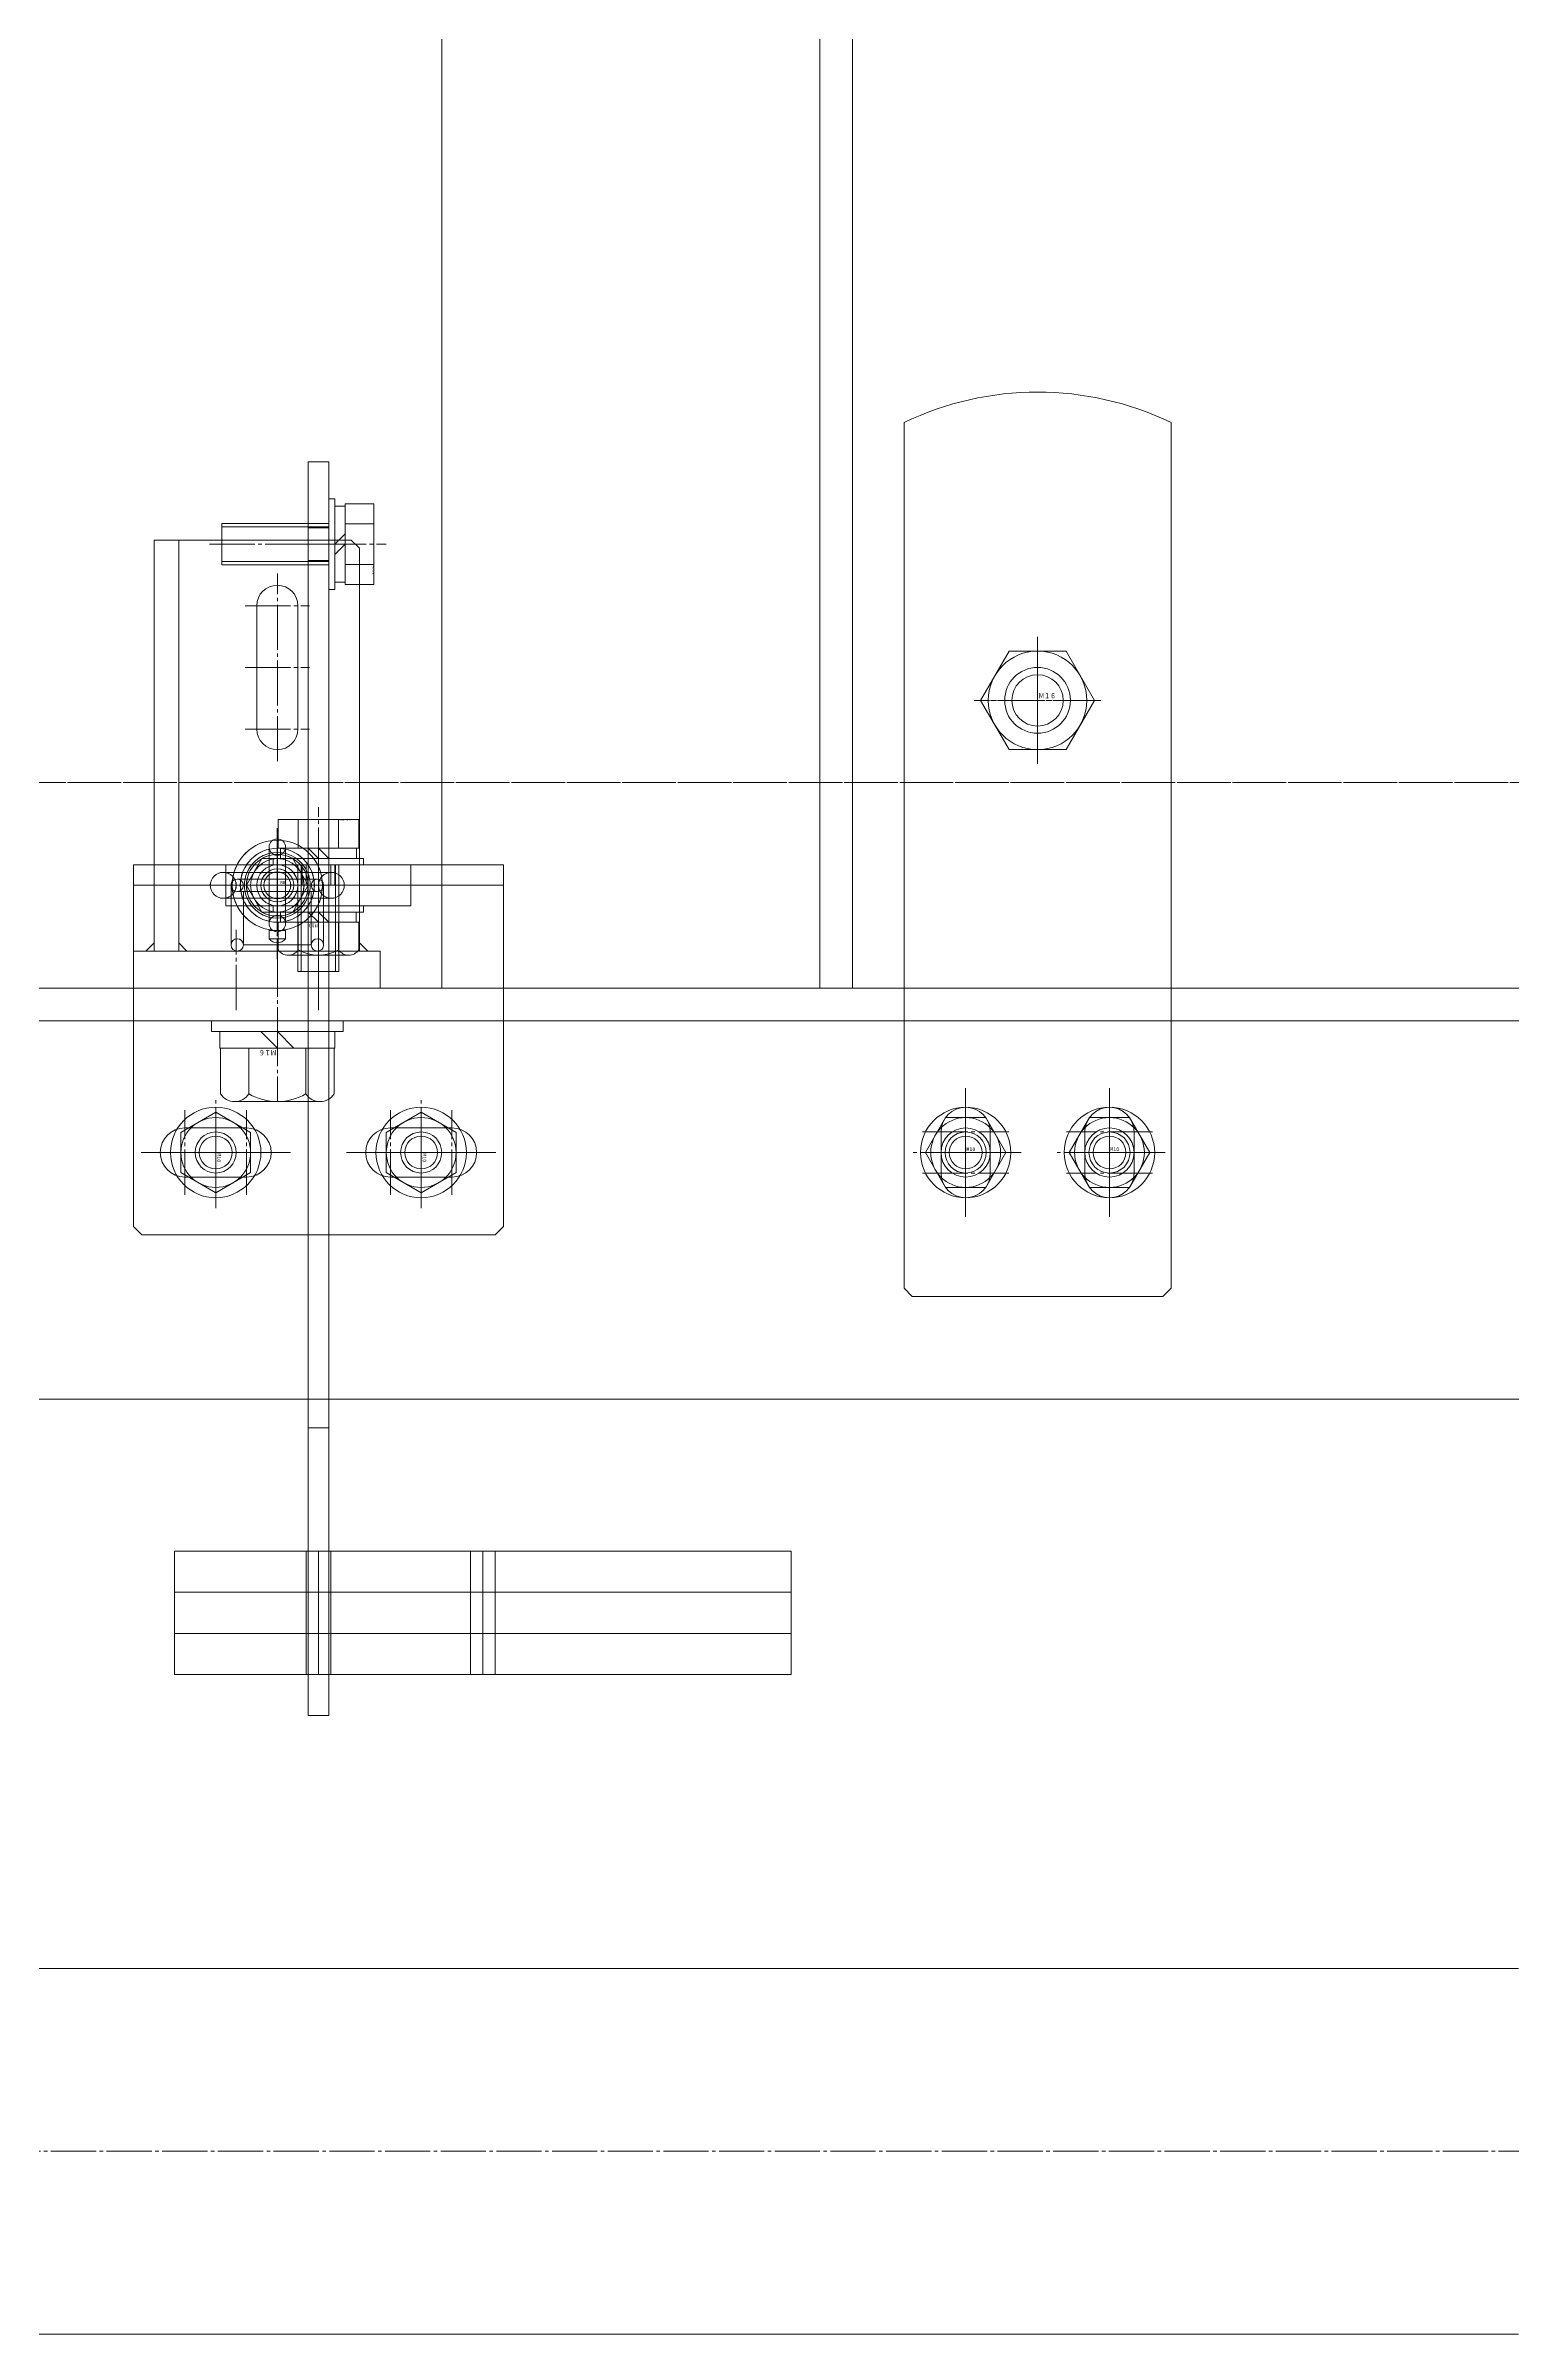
# Model space of a CAD drawing. Units: millimetres at full size. Extents: x -21196 to 21204, y -11807 to 11807.
# Drawn here: x -7431 to -7074, y -3758 to -3201 of the extents above; entities that cross this region are included whole.
import ezdxf
from ezdxf.enums import TextEntityAlignment as Align

# ---------------------------------------------------------------- set-up
doc = ezdxf.new("R2010")
doc.units = ezdxf.units.MM
doc.header["$LTSCALE"] = 0.5
doc.linetypes.add('USER3', pattern=[26.999999, 20.299999, -1.7, 0.8, -1.7, 0.8, -1.7])
doc.linetypes.add('USER4', pattern=[27.1, 22, -1.7, 1.7, -1.7])
doc.layers.add('1-0_設備-5(241129配置図菊池追記(立面図).jww)(機器配置図 260128.dwg)', color=7, linetype='Continuous', lineweight=9)
doc.styles.add('ＭＳ ゴシック', font='')
doc.styles.get('ＭＳ ゴシック').set_extended_font_data('MS Gothic')

msp = doc.modelspace()

# ---------------------------------------------------------------- linework, layer by layer
at = {"layer": '1-0_設備-5(241129配置図菊池追記(立面図).jww)(機器配置図 260128.dwg)'}
for p, q in [((-7242.5215, -3430.1471), (-7242.5215, -1430.1471)), ((-7222.0215, -3292.5546), (-7222.0215, -3380.1471)), ((-7157.0215, -3380.1471), (-7157.0215, -3292.5546)), ((-7360.5215, -3311.1472), (-7362.0215, -3311.1472)), ((-7362.0215, -3311.1472), (-7362.0215, -3333.1472)), ((-7360.5215, -3311.1472), (-7360.5215, -3333.1472)), ((-7358.0215, -3331.9621), (-7358.0215, -3312.3322)), ((-7358.0215, -3312.3322), (-7351.0215, -3312.3322)), ((-7351.0215, -3312.3322), (-7351.0215, -3331.9621)), ((-7388.0215, -3317.1472), (-7362.0215, -3317.1472)), ((-7388.0215, -3317.1472), (-7388.0215, -3327.1472)), ((-7388.0215, -3317.9592), (-7362.0215, -3317.9592)), ((-7362.0215, -3317.1472), (-7367.0215, -3317.1472)), ((-7362.0215, -3318.1472), (-7367.0215, -3318.1472)), ((-7358.0215, -3312.8972), (-7360.5215, -3312.8972)), ((-7358.0215, -3317.2397), (-7351.0215, -3317.2397)), ((-7398.5215, -3321.1471), (-7398.5215, -3421.1471)), ((-7360.5215, -3322.1472), (-7358.0215, -3319.6472)), ((-7358.0215, -3322.1472), (-7360.5215, -3324.6472)), ((-7388.0215, -3326.3352), (-7362.0215, -3326.3352)), ((-7388.0215, -3327.1472), (-7362.0215, -3327.1472)), ((-7362.0215, -3326.1472), (-7367.0215, -3326.1472)), ((-7362.0215, -3327.1472), (-7367.0215, -3327.1472)), ((-7358.0215, -3327.0546), (-7351.0215, -3327.0546)), ((-7362.0215, -3333.1472), (-7360.5215, -3333.1472)), ((-7360.5215, -3331.3972), (-7358.0215, -3331.3972)), ((-7358.0215, -3331.9621), (-7351.0215, -3331.9621)), ((-7379.5215, -3337.1438), (-7379.5215, -3367.1438)), ((-7369.5215, -3367.1438), (-7369.5215, -3337.1438)), ((-7175.6715, -3360.1471), (-7182.5965, -3348.1531)), ((-7203.3715, -3360.1471), (-7196.4465, -3372.1411)), ((-7182.5965, -3372.1411), (-7175.6715, -3360.1471)), ((-7196.4465, -3372.1411), (-7182.5965, -3372.1411)), ((-7374.3365, -3389.1471), (-7354.7066, -3389.1471)), ((-7374.3365, -3396.1471), (-7374.3365, -3389.1471)), ((-7369.429, -3396.1471), (-7369.429, -3389.1471)), ((-7359.6141, -3396.1471), (-7359.6141, -3389.1471)), ((-7354.7066, -3396.1471), (-7354.7066, -3389.1471)), ((-7376.5366, -3414.4472), (-7376.5366, -3395.8471)), ((-7376.5215, -3414.4472), (-7376.5215, -3395.8471)), ((-7354.7066, -3396.1471), (-7374.3365, -3396.1471)), ((-7373.7715, -3396.1471), (-7373.7715, -3398.6471)), ((-7372.5366, -3414.4472), (-7372.5366, -3395.8471)), ((-7372.5215, -3414.4472), (-7372.5215, -3395.8471)), ((-7364.5215, -3398.6471), (-7367.0215, -3396.1471)), ((-7364.5215, -3396.1471), (-7362.0215, -3398.6471)), ((-7355.2715, -3398.6471), (-7355.2715, -3396.1471)), ((-7319.5215, -3400.1471), (-7409.5215, -3400.1471)), ((-7387.0215, -3400.1471), (-7387.0215, -3405.1471)), ((-7378.2866, -3398.6521), (-7382.0366, -3405.1471)), ((-7378.2715, -3398.6521), (-7382.0215, -3405.1471)), ((-7370.7866, -3398.6521), (-7378.2866, -3398.6521)), ((-7370.7866, -3398.6521), (-7378.2866, -3398.6521)), ((-7370.7715, -3398.6521), (-7378.2715, -3398.6521)), ((-7370.7715, -3398.6521), (-7378.2715, -3398.6521)), ((-7375.5215, -3398.6471), (-7353.5215, -3398.6471)), ((-7375.5215, -3398.6471), (-7375.5215, -3400.1471)), ((-7375.5215, -3400.1471), (-7353.5215, -3400.1471)), ((-7367.0366, -3405.1471), (-7370.7866, -3398.6521)), ((-7367.0215, -3405.1471), (-7370.7715, -3398.6521)), ((-7369.5215, -3426.1471), (-7369.5215, -3400.1471)), ((-7369.5215, -3405.1471), (-7369.5215, -3400.1471)), ((-7368.7095, -3426.1471), (-7368.7095, -3400.1471)), ((-7368.5215, -3405.1471), (-7368.5215, -3400.1471)), ((-7367.5215, -3400.1471), (-7367.5215, -3405.1471)), ((-7361.5215, -3400.1471), (-7361.5215, -3405.1471)), ((-7360.5215, -3405.1471), (-7360.5215, -3400.1471)), ((-7360.3335, -3426.1471), (-7360.3335, -3400.1471)), ((-7359.5215, -3426.1471), (-7359.5215, -3400.1471)), ((-7359.5215, -3405.1471), (-7359.5215, -3400.1471)), ((-7353.5215, -3400.1471), (-7353.5215, -3398.6471)), ((-7342.0215, -3405.1471), (-7342.0215, -3400.1471)), ((-7319.5215, -3405.1471), (-7409.5215, -3405.1471)), ((-7387.6854, -3401.9971), (-7361.3879, -3401.9971)), ((-7387.6703, -3401.9971), (-7361.3728, -3401.9971)), ((-7385.7866, -3419.6608), (-7385.7866, -3405.1471)), ((-7385.7715, -3419.6608), (-7385.7715, -3405.1471)), ((-7384.3049, -3403.6471), (-7381.8851, -3403.6471)), ((-7384.2897, -3403.6471), (-7381.87, -3403.6471)), ((-7364.7866, -3403.6471), (-7384.2866, -3403.6471)), ((-7364.7866, -3406.6471), (-7384.2866, -3406.6471)), ((-7364.7715, -3403.6471), (-7384.2715, -3403.6471)), ((-7364.7715, -3406.6471), (-7384.2715, -3406.6471)), ((-7382.0366, -3405.1471), (-7378.2866, -3411.6421)), ((-7382.0215, -3405.1471), (-7378.2715, -3411.6421)), ((-7376.5366, -3405.1471), (-7372.5366, -3405.1471)), ((-7376.5215, -3405.1471), (-7372.5215, -3405.1471)), ((-7370.7866, -3411.6421), (-7367.0366, -3405.1471)), ((-7370.7715, -3411.6421), (-7367.0215, -3405.1471)), ((-7364.7684, -3403.6471), (-7367.1882, -3403.6471)), ((-7364.7533, -3403.6471), (-7367.1731, -3403.6471)), ((-7363.2866, -3419.6608), (-7363.2866, -3405.1471)), ((-7363.2715, -3419.6608), (-7363.2715, -3405.1471)), ((-7387.6854, -3408.2971), (-7361.3879, -3408.2971)), ((-7387.6703, -3408.2971), (-7361.3728, -3408.2971)), ((-7378.2866, -3411.6421), (-7370.7866, -3411.6421)), ((-7378.2866, -3411.6421), (-7370.7866, -3411.6421)), ((-7378.2715, -3411.6421), (-7370.7715, -3411.6421)), ((-7378.2715, -3411.6421), (-7370.7715, -3411.6421)), ((-7373.7215, -3414.1471), (-7373.7215, -3411.6471)), ((-7364.5215, -3414.1471), (-7367.0215, -3411.6471)), ((-7364.5215, -3411.6471), (-7362.0215, -3414.1471)), ((-7355.3215, -3411.6471), (-7355.3215, -3414.1471)), ((-7354.7215, -3414.1471), (-7374.3215, -3414.1471)), ((-7374.3215, -3420.8341), (-7374.3215, -3414.1471)), ((-7369.4215, -3420.8341), (-7369.4215, -3414.1471)), ((-7359.6215, -3414.1471), (-7359.6215, -3420.8341)), ((-7354.7215, -3414.1471), (-7354.7215, -3420.8341)), ((-7366.2866, -3419.6608), (-7382.7866, -3419.6608)), ((-7366.2715, -3419.6608), (-7382.7715, -3419.6608)), ((-7374.5215, -3430.1471), (-7374.5215, -3421.1471)), ((-7357.1715, -3422.1471), (-7371.8715, -3422.1471)), ((-7369.5215, -3426.1471), (-7359.5215, -3426.1471)), ((-9209.5215, -3438.1471), (-6709.5215, -3438.1471)), ((-9209.5215, -3438.1471), (-6709.5215, -3438.1471)), ((-9209.5215, -3438.1471), (-6709.5215, -3438.1471)), ((-7388.5216, -3444.7471), (-7388.5216, -3440.7471)), ((-7388.3716, -3444.7471), (-7388.3716, -3455.8911)), ((-7381.4466, -3455.8911), (-7381.4466, -3444.7471)), ((-7374.5216, -3444.7471), (-7378.5216, -3440.7471)), ((-7370.5216, -3444.7471), (-7374.5216, -3440.7471)), ((-7367.5966, -3444.7471), (-7367.5966, -3455.8911)), ((-7360.6716, -3455.8911), (-7360.6716, -3444.7471)), ((-7381.0345, -3465.2471), (-7389.5215, -3460.3471)), ((-7364.1346, -3457.7471), (-7384.9086, -3457.7471)), ((-7331.0345, -3465.2471), (-7339.5215, -3460.3471)), ((-7211.9215, -3461.6601), (-7216.8215, -3470.1471)), ((-7211.9215, -3461.6601), (-7202.1215, -3461.6601)), ((-7176.9215, -3461.6601), (-7181.8215, -3470.1471)), ((-7176.9215, -3461.6601), (-7167.1215, -3461.6601)), ((-7382.0215, -3464.1471), (-7397.0215, -3464.1471)), ((-7381.0345, -3465.2471), (-7381.0345, -3475.0471)), ((-7347.0215, -3464.1471), (-7332.0215, -3464.1471)), ((-7331.0345, -3465.2471), (-7331.0345, -3475.0471)), ((-7213.0215, -3475.1471), (-7213.0215, -3465.1471)), ((-7201.0215, -3465.1471), (-7201.0215, -3475.1471)), ((-7178.0215, -3465.1471), (-7178.0215, -3475.1471)), ((-7166.0215, -3475.1471), (-7166.0215, -3465.1471)), ((-7397.0215, -3476.1471), (-7382.0215, -3476.1471)), ((-7332.0215, -3476.1471), (-7347.0215, -3476.1471)), ((-7362.0215, -3537.1472), (-7367.0215, -3537.1472)), ((-7367.5215, -3567.1472), (-7367.5215, -3577.1472)), ((-7364.5215, -3567.1472), (-7364.5215, -3577.1472)), ((-7361.5215, -3567.1472), (-7361.5215, -3577.1472)), ((-7327.5215, -3567.1472), (-7327.5215, -3577.1472)), ((-7324.5215, -3567.1472), (-7324.5215, -3577.1472)), ((-7321.5215, -3567.1472), (-7321.5215, -3577.1472)), ((-7367.5215, -3577.1472), (-7367.5215, -3587.1472)), ((-7364.5215, -3577.1472), (-7364.5215, -3587.1472)), ((-7361.5215, -3577.1472), (-7361.5215, -3587.1472)), ((-7327.5215, -3577.1472), (-7327.5215, -3587.1472)), ((-7324.5215, -3577.1472), (-7324.5215, -3587.1472)), ((-7321.5215, -3577.1472), (-7321.5215, -3587.1472)), ((-7367.5215, -3587.1472), (-7367.5215, -3597.1472)), ((-7364.5215, -3587.1472), (-7364.5215, -3597.1472)), ((-7361.5215, -3587.1472), (-7361.5215, -3597.1472)), ((-7327.5215, -3587.1472), (-7327.5215, -3597.1472)), ((-7324.5215, -3587.1472), (-7324.5215, -3597.1472)), ((-7321.5215, -3587.1472), (-7321.5215, -3597.1472)), ((-7362.0215, -3597.1472), (-7367.0215, -3597.1472)), ((-7461.7125, -3668.6471), (-7072.5215, -3668.6471)), ((-7461.7125, -3757.6471), (-7072.5215, -3757.6471))]:
    msp.add_line(p, q, dxfattribs=at)
at = {"layer": '1-0_設備-5(241129配置図菊池追記(立面図).jww)(機器配置図 260128.dwg)', "linetype": 'USER4'}
for p, q in [((-7391.0215, -3322.1472), (-7348.0215, -3322.1472)), ((-7357.9357, -3322.1472), (-7371.1073, -3322.1472)), ((-7374.5215, -3374.9683), (-7374.5215, -3329.3193)), ((-7382.3461, -3337.1471), (-7366.697, -3337.1471)), ((-7189.5215, -3375.5635), (-7189.5215, -3344.7308)), ((-7189.5215, -3345.3342), (-7189.5215, -3374.9601)), ((-7382.3461, -3352.1471), (-7366.697, -3352.1471)), ((-7174.1052, -3360.1471), (-7204.9379, -3360.1471)), ((-7174.7085, -3360.1471), (-7204.3345, -3360.1471)), ((-7382.3461, -3367.1438), (-7366.697, -3367.1438)), ((-7364.5215, -3429.1471), (-7364.5215, -3386.1471)), ((-7374.5366, -3391.2591), (-7374.5366, -3423.0815)), ((-7374.5366, -3416.0154), (-7374.5366, -3394.2789)), ((-7374.5366, -3415.154), (-7374.5366, -3395.1403)), ((-7374.5215, -3391.2591), (-7374.5215, -3423.0815)), ((-7374.5215, -3416.0154), (-7374.5215, -3394.2789)), ((-7374.5215, -3415.154), (-7374.5215, -3395.1403)), ((-7364.5215, -3409.2329), (-7364.5215, -3396.0614)), ((-7364.5215, -3400.6097), (-7364.5215, -3414.703)), ((-7392.6255, -3405.1471), (-7356.4477, -3405.1471)), ((-7392.6104, -3405.1471), (-7356.4326, -3405.1471)), ((-7389.4121, -3405.1471), (-7359.6612, -3405.1471)), ((-7389.397, -3405.1471), (-7359.6461, -3405.1471)), ((-7363.6684, -3405.1471), (-7385.4049, -3405.1471)), ((-7363.6533, -3405.1471), (-7385.3898, -3405.1471)), ((-7364.5215, -3422.1471), (-7364.5215, -3410.1471)), ((-7384.5215, -3435.5143), (-7384.5215, -3415.9641)), ((-7364.5215, -3435.5143), (-7364.5215, -3415.9641)), ((-7374.5215, -3421.2743), (-7374.5215, -3447.3797)), ((-7374.5216, -3438.1471), (-7374.5216, -3457.7471)), ((-7389.5215, -3483.6594), (-7389.5215, -3456.6349)), ((-7339.5215, -3483.6594), (-7339.5215, -3456.6349)), ((-7207.0215, -3454.4708), (-7207.0215, -3485.8235)), ((-7207.0215, -3483.6594), (-7207.0215, -3456.6349)), ((-7172.0215, -3454.4708), (-7172.0215, -3485.8235)), ((-7172.0215, -3483.6594), (-7172.0215, -3456.6349)), ((-7397.0215, -3480.419), (-7397.0215, -3459.8753)), ((-7389.5215, -3480.419), (-7389.5215, -3459.8753)), ((-7382.0215, -3480.419), (-7382.0215, -3459.8753)), ((-7347.0215, -3480.419), (-7347.0215, -3459.8753)), ((-7339.5215, -3480.419), (-7339.5215, -3459.8753)), ((-7332.0215, -3480.419), (-7332.0215, -3459.8753)), ((-7207.0215, -3479.4882), (-7207.0215, -3460.8061)), ((-7172.0215, -3479.4882), (-7172.0215, -3460.8061)), ((-7217.521, -3465.1471), (-7196.5221, -3465.1471)), ((-7161.5221, -3465.1471), (-7182.521, -3465.1471)), ((-7371.3448, -3470.1471), (-7407.6983, -3470.1471)), ((-7403.0338, -3470.1471), (-7376.0093, -3470.1471)), ((-7357.6983, -3470.1471), (-7321.3448, -3470.1471)), ((-7353.0338, -3470.1471), (-7326.0093, -3470.1471)), ((-7193.5093, -3470.1471), (-7220.5338, -3470.1471)), ((-7217.521, -3470.1471), (-7196.5221, -3470.1471)), ((-7197.6805, -3470.1472), (-7216.3626, -3470.1472)), ((-7158.5093, -3470.1471), (-7185.5338, -3470.1471)), ((-7161.5221, -3470.1471), (-7182.521, -3470.1471)), ((-7162.6805, -3470.1471), (-7181.3626, -3470.1471)), ((-7217.521, -3475.1471), (-7196.5221, -3475.1471)), ((-7161.5221, -3475.1471), (-7182.521, -3475.1471)), ((-6849.5215, -3713.1471), (-7461.7125, -3713.1471))]:
    msp.add_line(p, q, dxfattribs=at)
at = {"layer": '1-0_設備-5(241129配置図菊池追記(立面図).jww)(機器配置図 260128.dwg)'}
for points in [[(-7234.5215, -1430.1471), (-7334.5215, -1430.1471), (-7334.5215, -3430.1471), (-7234.5215, -3430.1471)], [(-7367.0215, -3302.1472), (-7367.0215, -3607.1472), (-7362.0215, -3607.1472), (-7362.0215, -3302.1472)], [(-7354.5215, -3421.1471), (-7404.5215, -3421.1471), (-7404.5215, -3321.1471), (-7356.5215, -3321.1471), (-7354.5215, -3323.1471)], [(-7387.0215, -3410.1471), (-7342.0215, -3410.1471), (-7342.0215, -3405.1471), (-7387.0215, -3405.1471)], [(-7353.5215, -3411.6471), (-7375.5215, -3411.6471), (-7375.5215, -3410.1471), (-7353.5215, -3410.1471)], [(-7372.5366, -3416.1471), (-7372.5366, -3418.1471), (-7376.5366, -3418.1471), (-7376.5366, -3416.1471)], [(-7372.5215, -3416.1471), (-7372.5215, -3418.1471), (-7376.5215, -3418.1471), (-7376.5215, -3416.1471)], [(-7409.5215, -3421.1471), (-7349.5215, -3421.1471), (-7349.5215, -3430.1471), (-7409.5215, -3430.1471)], [(-7404.5215, -3421.1471), (-7404.5215, -3419.1471), (-7406.5215, -3421.1471)], [(-7398.5215, -3421.1471), (-7398.5215, -3419.1471), (-7396.5215, -3421.1471)], [(-7354.5215, -3421.1471), (-7354.5215, -3419.1471), (-7352.5215, -3421.1471)], [(-9209.5215, -3530.1471), (-6709.5215, -3530.1471), (-6709.5215, -3430.1471), (-9209.5215, -3430.1471)], [(-9209.5215, -3530.1471), (-6709.5215, -3530.1471), (-6709.5215, -3430.1471), (-9209.5215, -3430.1471)], [(-9209.5215, -3530.1471), (-6709.5215, -3530.1471), (-6709.5215, -3430.1471), (-9209.5215, -3430.1471)], [(-7358.5216, -3440.7471), (-7390.5216, -3440.7471), (-7390.5216, -3438.1471), (-7358.5216, -3438.1471)], [(-7399.5215, -3577.1472), (-7249.5215, -3577.1472), (-7249.5215, -3567.1472), (-7399.5215, -3567.1472)], [(-7399.5215, -3587.1472), (-7249.5215, -3587.1472), (-7249.5215, -3577.1472), (-7399.5215, -3577.1472)], [(-7399.5215, -3597.1472), (-7249.5215, -3597.1472), (-7249.5215, -3587.1472), (-7399.5215, -3587.1472)]]:
    msp.add_lwpolyline(points, close=True, dxfattribs=at)
at = {"layer": '1-0_設備-5(241129配置図菊池追記(立面図).jww)(機器配置図 260128.dwg)', "linetype": 'USER3'}
for points in [[(-8999.5215, -1480.1471), (-6779.5215, -1480.1471), (-6779.5215, -3380.1471), (-8999.5215, -3380.1471)], [(-8999.5215, -1480.1471), (-6832.4215, -1480.1471), (-6832.4215, -3380.1471), (-8999.5215, -3380.1471)], [(-8995.3229, -1480.1471), (-6686.0215, -1480.1471), (-6686.0215, -3380.1471), (-8995.3229, -3380.1471)]]:
    msp.add_lwpolyline(points, close=True, dxfattribs=at)
at = {"layer": '1-0_設備-5(241129配置図菊池追記(立面図).jww)(機器配置図 260128.dwg)'}
for points in [[(-7182.5965, -3348.1531), (-7196.4465, -3348.1531), (-7203.3715, -3360.1471)], [(-7222.0215, -3380.1471), (-7222.0215, -3503.1471), (-7220.0215, -3505.1471), (-7159.0215, -3505.1471), (-7157.0215, -3503.1471), (-7157.0215, -3380.1471)], [(-7319.5215, -3400.1471), (-7319.5215, -3488.1471), (-7321.5215, -3490.1471), (-7407.5215, -3490.1471), (-7409.5215, -3488.1471), (-7409.5215, -3400.1471)], [(-7378.2866, -3398.6521), (-7382.0366, -3405.1471), (-7378.2866, -3411.6421)], [(-7378.2715, -3398.6521), (-7382.0215, -3405.1471), (-7378.2715, -3411.6421)], [(-7370.7866, -3411.6421), (-7367.0366, -3405.1471), (-7370.7866, -3398.6521)], [(-7370.7715, -3411.6421), (-7367.0215, -3405.1471), (-7370.7715, -3398.6521)], [(-7382.7866, -3419.6608), (-7382.7866, -3406.6471), (-7381.8851, -3406.6471)], [(-7382.7715, -3419.6608), (-7382.7715, -3406.6471), (-7381.87, -3406.6471)], [(-7366.2866, -3419.6608), (-7366.2866, -3406.6471), (-7367.1882, -3406.6471)], [(-7366.2715, -3419.6608), (-7366.2715, -3406.6471), (-7367.1731, -3406.6471)], [(-7360.5216, -3440.7471), (-7360.5216, -3444.7471), (-7388.5216, -3444.7471)], [(-7389.5215, -3460.3471), (-7398.0085, -3465.2471), (-7398.0085, -3475.0471)], [(-7339.5215, -3460.3471), (-7348.0085, -3465.2471), (-7348.0085, -3475.0471)], [(-7202.1215, -3478.6341), (-7197.2215, -3470.1471), (-7202.1215, -3461.6601)], [(-7167.1215, -3478.6341), (-7162.2215, -3470.1471), (-7167.1215, -3461.6601)], [(-7216.8215, -3470.1471), (-7211.9215, -3478.6341), (-7202.1215, -3478.6341)], [(-7181.8215, -3470.1471), (-7176.9215, -3478.6341), (-7167.1215, -3478.6341)], [(-7398.0085, -3475.0471), (-7389.5215, -3479.9471), (-7381.0345, -3475.0471)], [(-7348.0085, -3475.0471), (-7339.5215, -3479.9471), (-7331.0345, -3475.0471)]]:
    msp.add_lwpolyline(points, dxfattribs=at)
for centre, radius in [((-7189.5215, -3360.1471), 11.994), ((-7189.5215, -3360.1471), 8), ((-7189.5215, -3360.1471), 6.25), ((-7374.5366, -3405.1471), 11), ((-7374.5215, -3405.1471), 11), ((-7374.5366, -3405.1471), 9), ((-7374.5215, -3405.1471), 9), ((-7374.5366, -3405.1471), 7.5), ((-7374.5215, -3405.1471), 7.5), ((-7374.5366, -3405.1471), 6.495), ((-7374.5215, -3405.1471), 6.495), ((-7374.5366, -3405.1471), 5), ((-7374.5215, -3405.1471), 5), ((-7374.5366, -3405.1471), 4), ((-7374.5366, -3405.1471), 4), ((-7374.5215, -3405.1471), 4), ((-7374.5215, -3405.1471), 4), ((-7374.5366, -3405.1471), 3.25), ((-7374.5366, -3405.1471), 3.25), ((-7374.5215, -3405.1471), 3.25), ((-7374.5215, -3405.1471), 3.25), ((-7389.5215, -3470.1471), 11), ((-7389.5215, -3470.1471), 8.487), ((-7339.5215, -3470.1471), 11), ((-7339.5215, -3470.1471), 8.487), ((-7207.0215, -3470.1471), 11), ((-7207.0215, -3470.1471), 8.487), ((-7172.0215, -3470.1471), 11), ((-7172.0215, -3470.1471), 8.487), ((-7389.5215, -3470.1471), 5), ((-7389.5215, -3470.1471), 4), ((-7339.5215, -3470.1471), 5), ((-7339.5215, -3470.1471), 4), ((-7207.0215, -3470.1472), 6), ((-7207.0215, -3470.1471), 5), ((-7207.0215, -3470.1471), 4), ((-7172.0215, -3470.1471), 6), ((-7172.0215, -3470.1471), 5), ((-7172.0215, -3470.1471), 4)]:
    msp.add_circle(centre, radius, dxfattribs=at)
for centre, radius, start, end in [((-7189.5215, -3360.1471), 75, 64.321, 115.679), ((-7374.5215, -3337.1438), 5, 0, 180), ((-7374.5215, -3367.1438), 5, 180, 0), ((-7374.5366, -3395.8471), 2, 0, 180), ((-7374.5366, -3395.8471), 2, 180, 0), ((-7374.5215, -3395.8471), 2, 0, 180), ((-7374.5215, -3395.8471), 2, 180, 0), ((-7374.5366, -3405.1471), 8, 23.188, 156.812), ((-7374.5215, -3405.1471), 8, 23.188, 156.812), ((-7387.6854, -3405.1471), 3.15, 90, 270), ((-7387.6703, -3405.1471), 3.15, 90, 270), ((-7387.6854, -3405.1471), 3.15, 270, 90), ((-7387.6703, -3405.1471), 3.15, 270, 90), ((-7384.3049, -3405.1471), 1.5, 90, 180), ((-7384.2897, -3405.1471), 1.5, 90, 180), ((-7384.2866, -3405.1471), 1.5, 90, 270), ((-7384.2715, -3405.1471), 1.5, 90, 270), ((-7384.2866, -3405.1471), 1.5, 270, 90), ((-7384.2715, -3405.1471), 1.5, 270, 90), ((-7374.5366, -3405.1471), 8, 156.812, 203.188), ((-7374.5215, -3405.1471), 8, 156.812, 203.188), ((-7374.5366, -3405.1471), 8, 336.812, 23.188), ((-7374.5215, -3405.1471), 8, 336.812, 23.188), ((-7364.7866, -3405.1471), 1.5, 90, 270), ((-7364.7715, -3405.1471), 1.5, 90, 270), ((-7364.7866, -3405.1471), 1.5, 270, 90), ((-7364.7715, -3405.1471), 1.5, 270, 90), ((-7364.7684, -3405.1471), 1.5, 0, 90), ((-7364.7533, -3405.1471), 1.5, 0, 90), ((-7361.3879, -3405.1471), 3.15, 90, 270), ((-7361.3728, -3405.1471), 3.15, 90, 270), ((-7361.3879, -3405.1471), 3.15, 270, 90), ((-7361.3728, -3405.1471), 3.15, 270, 90), ((-7374.5366, -3405.1471), 8, 203.188, 336.812), ((-7374.5215, -3405.1471), 8, 203.188, 336.812), ((-7374.5366, -3414.4472), 2, 0, 180), ((-7374.5215, -3414.4472), 2, 0, 180), ((-7384.2866, -3419.6608), 1.5, 0, 180), ((-7384.2715, -3419.6608), 1.5, 0, 180), ((-7374.5366, -3416.6525), 2.497, 216.771, 323.229), ((-7374.5366, -3414.4472), 2, 180, 0), ((-7374.5215, -3416.6525), 2.497, 216.771, 323.229), ((-7374.5215, -3414.4472), 2, 180, 0), ((-7364.7866, -3419.6608), 1.5, 0, 180), ((-7364.7715, -3419.6608), 1.5, 0, 180), ((-7384.2866, -3419.6608), 1.5, 180, 0), ((-7384.2715, -3419.6608), 1.5, 180, 0), ((-7371.8715, -3419.2051), 2.942, 213.626, 326.374), ((-7364.5215, -3412.3471), 9.8, 240, 300), ((-7364.7866, -3419.6608), 1.5, 180, 0), ((-7364.7715, -3419.6608), 1.5, 180, 0), ((-7357.1715, -3419.2051), 2.942, 213.626, 326.374), ((-7384.9086, -3453.5891), 4.158, 213.626, 326.374), ((-7374.5216, -3443.8971), 13.85, 240, 300), ((-7364.1346, -3453.5891), 4.158, 213.626, 326.374), ((-7207.0215, -3465.1471), 6, 0, 180), ((-7172.0215, -3465.1471), 6, 0, 180), ((-7397.0215, -3470.1471), 6, 90, 270), ((-7382.0215, -3470.1471), 6, 270, 90), ((-7347.0215, -3470.1471), 6, 90, 270), ((-7332.0215, -3470.1471), 6, 270, 90), ((-7207.0215, -3475.1471), 6, 180, 0), ((-7172.0215, -3475.1471), 6, 180, 0)]:
    msp.add_arc(centre, radius, start, end, dxfattribs=at)

# ---------------------------------------------------------------- texts
at = {"layer": '1-0_設備-5(241129配置図菊池追記(立面図).jww)(機器配置図 260128.dwg)', "style": 'ＭＳ ゴシック'}
for s, height, rotation, p in [('BT-M10x30L,SW,PW', 0.2203, 270, (-7351.3609, -3327.1855)), ('M10', 0.918, 180, (-7364.7287, -3414.2104)), ('M10', 0.918, 270, (-7389.4583, -3470.3543)), ('M10', 0.918, 270, (-7339.4583, -3470.3543))]:
    msp.add_text(s, height=height, rotation=rotation, dxfattribs=at).set_placement(p, align=Align.BOTTOM_LEFT)
at = {"layer": '1-0_設備-5(241129配置図菊池追記(立面図).jww)(機器配置図 260128.dwg)', "style": 'ＭＳ ゴシック', "width": 0.8}
msp.add_text('Ｍ１６', height=1.259, dxfattribs=at).set_placement((-7189.2875, -3360.0382), align=Align.BOTTOM_LEFT)
at = {"layer": '1-0_設備-5(241129配置図菊池追記(立面図).jww)(機器配置図 260128.dwg)', "style": 'ＭＳ ゴシック'}
for s, height, p in [('BT-M10x30L,SW,PW', 0.2203, (-7359.4832, -3389.4865)), ('M8', 0.7344, (-7373.8132, -3405.0471)), ('M8', 0.7344, (-7373.7981, -3405.0471)), ('M10', 0.918, (-7206.8144, -3470.0839)), ('M10', 0.918, (-7171.8144, -3470.0839))]:
    msp.add_text(s, height=height, dxfattribs=at).set_placement(p, align=Align.BOTTOM_LEFT)
at = {"layer": '1-0_設備-5(241129配置図菊池追記(立面図).jww)(機器配置図 260128.dwg)', "style": 'ＭＳ ゴシック', "width": 0.8}
msp.add_text('Ｍ１６', height=1.259, rotation=180, dxfattribs=at).set_placement((-7374.7556, -3444.8561), align=Align.BOTTOM_LEFT)

doc.saveas('drawing.dxf')
